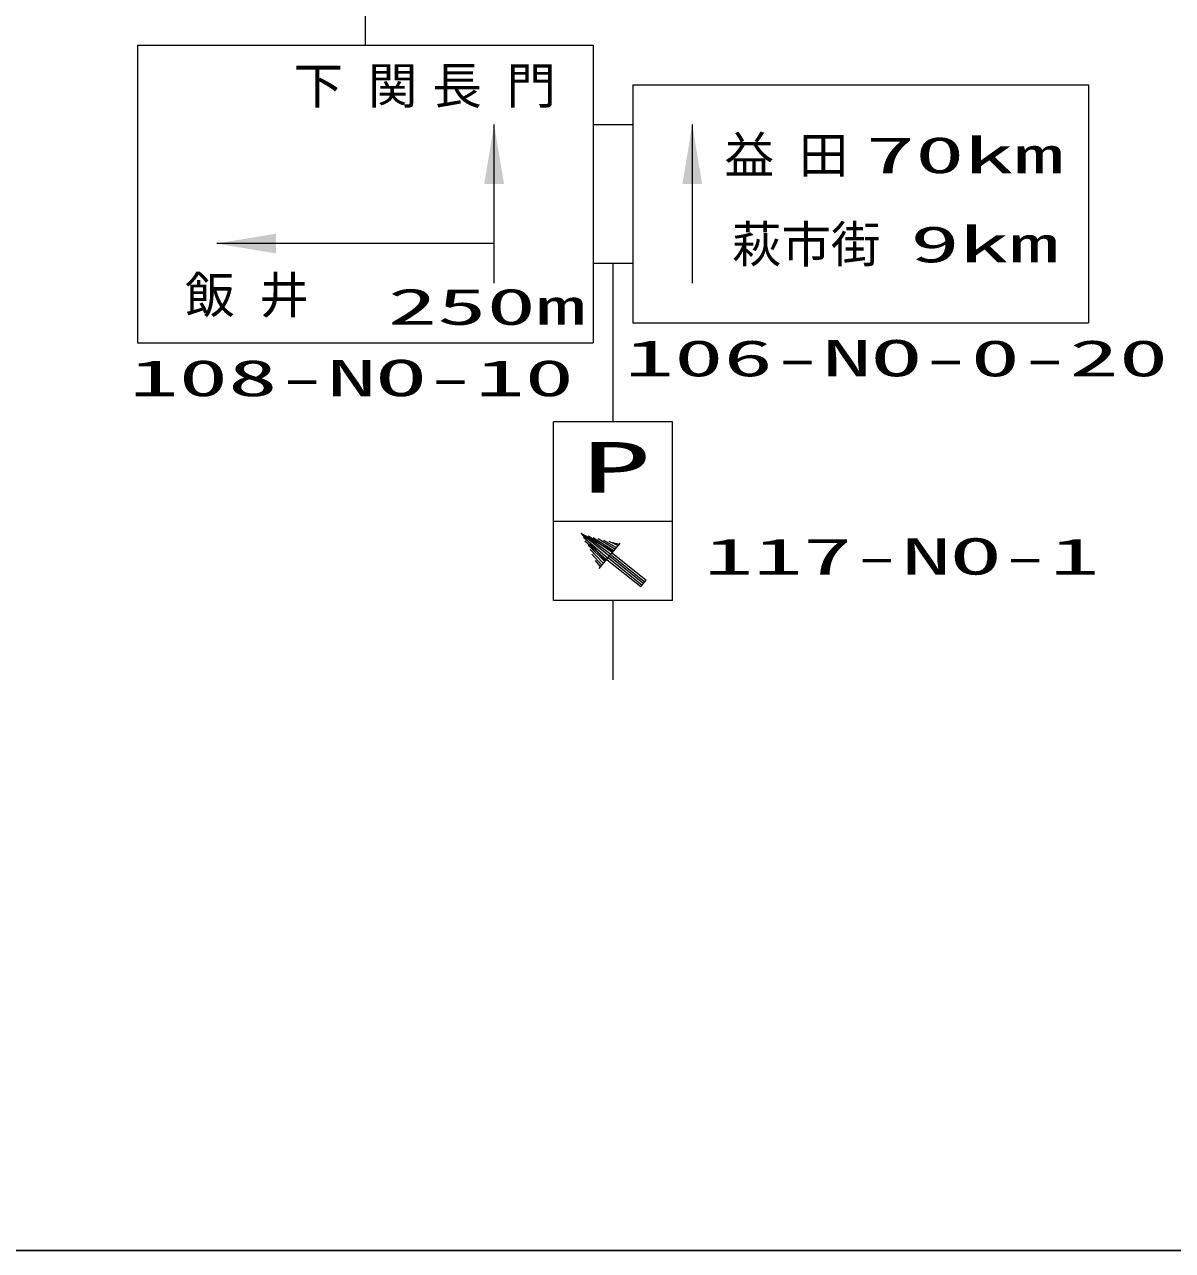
# Model space of a CAD drawing. Units: millimetres, scale not verified. Extents: x 40000 to 680000, y 20000 to 380000.
# Drawn here: x 472066 to 529998, y 205000 to 266840 of the extents above; entities that cross this region are included whole.
import ezdxf
from ezdxf.enums import TextEntityAlignment as Align

# ---------------------------------------------------------------- set-up
doc = ezdxf.new("R2010")
doc.units = ezdxf.units.MM
doc.header["$LTSCALE"] = 1000
doc.layers.add('M-STR-STRC', color=7, linetype='Continuous', lineweight=13)
doc.layers.add('M-TTL-BAND', color=7, linetype='Continuous', lineweight=25)
doc.styles.add('ＭＳ ゴシック', font='')
doc.styles.get('ＭＳ ゴシック').set_extended_font_data('MS Gothic')

# ---------------------------------------------------------------- blocks, each defined once
blk = doc.blocks.new('open_arrow')
at = {"color": 0, "linetype": 'Continuous', "lineweight": -2}
blk.add_lwpolyline([(7.5, 1.25), (0, 0), (7.5, -1.25)], dxfattribs=at)
blk = doc.blocks.new('filled_arrow')
at = {"color": 0, "linetype": 'Continuous', "lineweight": -2}
blk.add_solid([(7.5, 1.25), (0, 0), (7.5, -1.25)], dxfattribs=at)

msp = doc.modelspace()

# ---------------------------------------------------------------- linework, layer by layer
at = {"layer": 'M-STR-STRC'}
for p, q in [((489263, 288896), (489263, 265792)), ((477763, 265792), (500763, 265792)), ((477763, 265792), (477763, 250792)), ((500763, 265792), (500763, 250792)), ((502763, 263792), (502763, 251792)), ((502763, 263792), (525763, 263792)), ((525763, 263792), (525763, 251792)), ((495763, 253792), (495763, 261792)), ((500763, 261792), (502763, 261792)), ((505763, 261792), (505763, 253792)), ((495763, 255792), (481763, 255792)), ((502763, 254792), (500763, 254792)), ((501763, 254792), (501763, 246792)), ((502763, 251792), (525763, 251792)), ((477763, 250792), (500763, 250792)), ((504763, 246792), (498763, 246792)), ((498763, 237792), (498763, 246792)), ((504763, 237792), (504763, 246792)), ((498763, 241792), (504763, 241792)), ((503271, 238666), (500162, 241162)), ((500274, 240989), (501494, 239931)), ((500345, 240804), (501408, 239877)), ((500415, 241054), (501652, 240127)), ((500502, 240571), (501353, 239758)), ((500529, 241048), (501711, 240235)), ((500768, 240972), (501814, 240300)), ((501012, 240918), (501885, 240371)), ((501066, 239400), (502129, 240674)), ((501283, 240837), (501912, 240479)), ((501554, 240772), (502031, 240555)), ((501733, 240712), (502031, 240642)), ((500605, 240354), (501261, 239671)), ((500697, 240116), (501207, 239568)), ((501692, 240070), (503343, 238749)), ((501738, 240170), (503435, 238811)), ((500860, 239807), (501104, 239519)), ((501469, 239840), (503167, 238488)), ((501530, 239932), (503236, 238565)), ((503167, 238488), (503435, 238811)), ((504763, 237792), (498763, 237792)), ((501763, 237792), (501763, 233792))]:
    msp.add_line(p, q, dxfattribs=at)
at = {"layer": 'M-TTL-BAND'}
msp.add_line((40000, 205000), (579000, 205000), dxfattribs=at)

# ---------------------------------------------------------------- block references
at = {"layer": 'M-STR-STRC'}
for name, p, xscale, yscale, rotation in [('filled_arrow', (495763, 261792), 400, 400, 270), ('filled_arrow', (505763, 261792), 400, 400, 270), ('open_arrow', (500162, 241162), 242, 242, 321.2)]:
    msp.add_blockref(name, p, dxfattribs=dict(at, xscale=xscale, yscale=yscale, rotation=rotation))
at = {"layer": 'M-STR-STRC', "xscale": 400, "yscale": 400}
msp.add_blockref('filled_arrow', (481763, 255792), dxfattribs=at)

# ---------------------------------------------------------------- texts
at = {"layer": 'M-STR-STRC', "style": 'ＭＳ ゴシック'}
for s, p in [('下 関', (485643, 262292)), ('長 門', (492643, 262292)), ('益 田', (507393, 258792)), ('萩市街', (507763, 254292)), ('飯 井', (480169, 251726))]:
    msp.add_text(s, height=1833, dxfattribs=at).set_placement(p, align=Align.BOTTOM_LEFT)
at = {"layer": 'M-STR-STRC', "style": 'ＭＳ ゴシック', "width": 2}
for s, p in [('70km', (514513, 258792)), ('9km', (516763, 254292)), ('250m', (490394, 251143)), ('106-NO-0-20', (502352, 248542)), ('108-NO-10', (477352, 247542)), ('117-NO-1', (506352, 238542))]:
    msp.add_text(s, height=1833, dxfattribs=at).set_placement(p, align=Align.BOTTOM_LEFT)
msp.add_text('P', height=2566, dxfattribs=at).set_placement((501925, 242449), align=Align.BOTTOM_CENTER)

doc.saveas('drawing.dxf')
